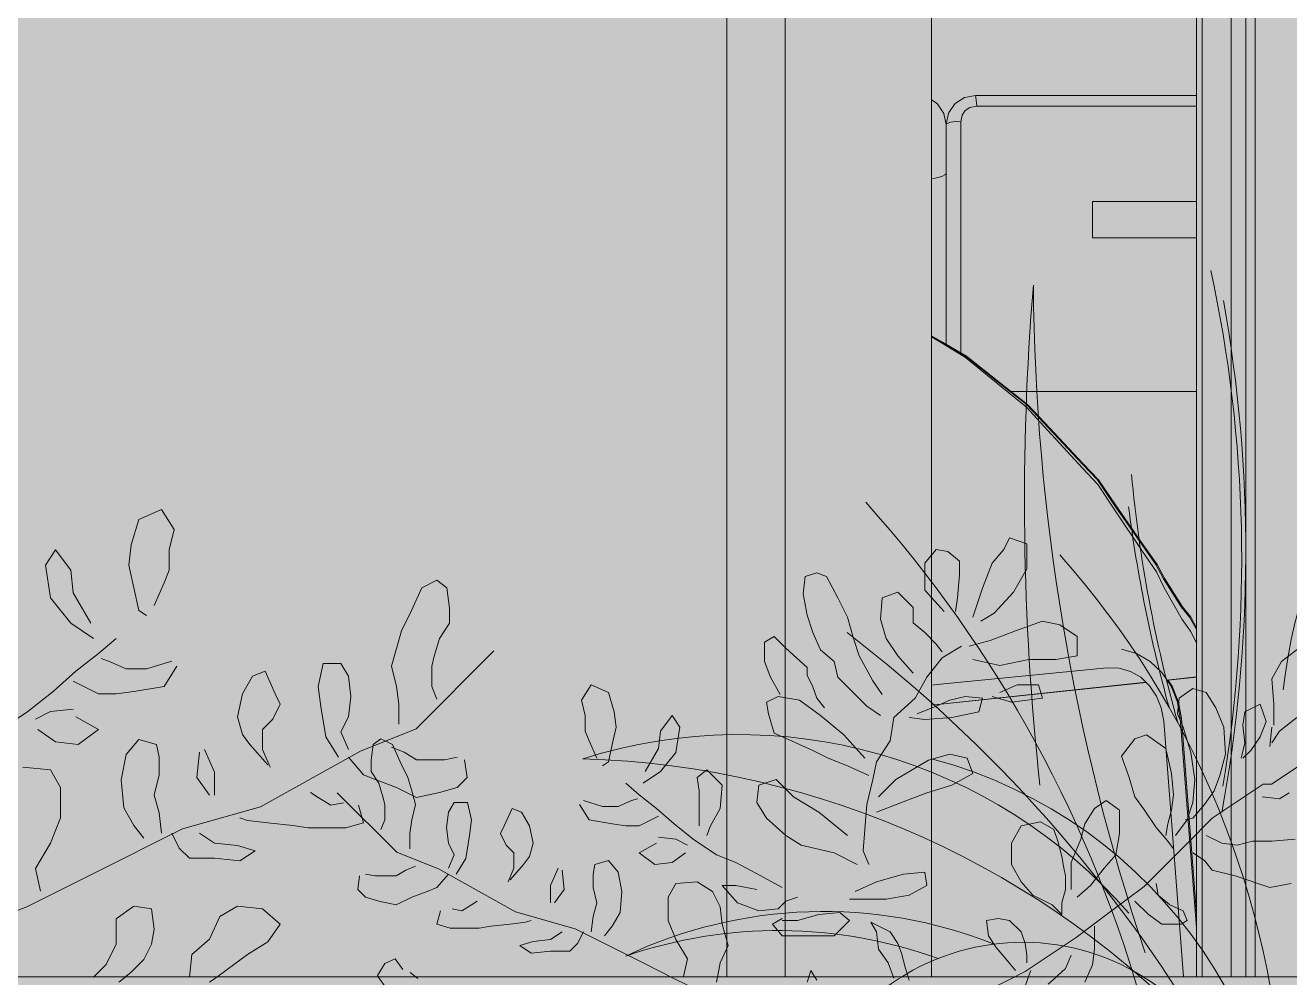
# Model space of a CAD drawing. Header units: centimetres. Extents: x -4381 to 5639, y -3920 to 4826.
# Drawn here: x 123.161 to 124.025, y 10.817 to 11.468 of the extents above; entities that cross this region are included whole.
import ezdxf
from ezdxf.xclip import XClip

# ---------------------------------------------------------------- set-up
doc = ezdxf.new("R2010")
doc.units = ezdxf.units.CM
doc.header["$MEASUREMENT"] = 0
doc.header["$XCLIPFRAME"] = 0
doc.set_wipeout_variables(frame=1)
doc.linetypes.add('Wipeout_Contour', pattern=[100, 0, -100])
for name, color, linetype, lineweight, true_color in [('00-TREES_Pen_No__181', 7, 'Continuous', 5, 0xddeaa8), ('MURS CLOTURE_Pen_No__185', 7, 'Continuous', 5, 0xbce39b), ('Structural - Bearing_Pen_No__102', 7, 'Continuous', 5, 0xcccccc)]:
    doc.layers.add(name, color=color, linetype=linetype, lineweight=lineweight, true_color=true_color)
for name, color, linetype, lineweight in [('01- MOBILIER_Pen_No__7', 7, 'Continuous', 5), ('0_Pen_No__1', 7, 'Continuous', 5), ('Structural - Bearing_Pen_No__1', 7, 'Continuous', 5), ('Structural - Bearing_Pen_No__7', 7, 'Continuous', 5)]:
    doc.layers.add(name, color=color, linetype=linetype, lineweight=lineweight)
doc.layers.add('Drawing & Figure', color=7, linetype='Continuous')
doc.layers.add('Structural - Bearing', color=7, linetype='Continuous')

# ---------------------------------------------------------------- blocks, each defined once
blk = doc.blocks.new('Drawing_11_11', base_point=(474.07794, 10.61787))
at = {"color": 254, "linetype": 'Wipeout_Contour', "lineweight": 0, "ltscale": 493.826458}
blk.add_wipeout([(117.99047, 10.61787), (127.99047, 10.61787), (127.99047, 10.81787), (117.99047, 10.81787)], dxfattribs=at).dxf.layer = 'Structural - Bearing'
at = {"layer": 'Structural - Bearing_Pen_No__102', "linetype": 'Continuous', "ltscale": 10}
blk.add_hatch(color=256, dxfattribs=at).paths.add_polyline_path([(117.99047, 10.61787), (127.99047, 10.61787), (127.99047, 10.81787), (117.99047, 10.81787)])
at = {"color": 254, "linetype": 'Wipeout_Contour', "lineweight": 0, "ltscale": 608.336316}
blk.add_wipeout([(117.69047, 10.81787), (118.93896, 10.81787), (125.59047, 10.81787), (125.59047, 11.51787), (117.69047, 11.51787)], dxfattribs=at).dxf.layer = 'Structural - Bearing'
at = {"layer": '00-TREES_Pen_No__181', "linetype": 'Continuous', "lineweight": 0, "ltscale": 10, "true_color": 0xd3eba9}
h = blk.add_hatch(color=61, dxfattribs=at)
h.paths.add_polyline_path([(123.637, 10.63707), (123.63284, 10.65495), (123.62012, 10.68381), (123.59602, 10.73373), (123.56331, 10.76643), (123.46864, 10.81033), (123.40707, 10.82781), (123.39861, 10.81759), (123.35585, 10.80846), (123.28347, 10.8124), (123.32265, 10.83543), (123.33436, 10.85285), (123.30577, 10.86607), (123.23497, 10.86607), (123.14761, 10.81807), (123.17085, 10.8482), (123.22593, 10.87918), (123.30577, 10.90754), (123.41011, 10.92135), (123.45968, 10.95097), (123.48843, 11.00398), (123.48843, 11.06337), (123.45424, 11.09756), (123.42491, 11.06823), (123.36019, 11.04271), (123.3123, 11.0166), (123.23884, 10.98677), (123.23115, 10.99704), (123.26432, 11.03021), (123.25347, 11.05218), (123.25912, 11.0866), (123.25912, 11.12908), (123.24694, 11.13421), (123.1872, 11.11673), (123.16508, 11.07602), (123.13655, 11.04749), (123.11999, 10.97597), (123.08543, 10.97127), (123.08543, 11.00785), (123.09769, 11.03066), (123.09276, 11.05116), (123.07893, 11.0434), (123.0297, 11.03238), (123.0297, 11.05132), (123.07187, 11.07025), (123.09855, 11.09693), (123.09684, 11.12179), (123.10974, 11.16492), (123.07617, 11.18558), (123.07101, 11.20968), (123.06757, 11.23292), (123.05638, 11.25185), (123.03295, 11.21509), (123.0099, 11.2035), (122.99441, 11.22861), (122.95095, 11.2512), (122.89285, 11.2682), (122.85095, 11.25761), (122.82744, 11.19591), (122.82744, 11.15354), (122.86824, 11.12295), (122.90232, 11.10554), (122.98474, 11.09675), (122.9531, 11.078), (122.91726, 11.07168), (122.91208, 11.05786), (122.94334, 11.04371), (122.98197, 11.02963), (123.00302, 11.01), (122.99269, 10.97127), (122.95052, 10.97127), (122.95869, 10.94761), (122.98408, 10.92222), (122.97251, 10.88335), (122.96592, 10.84484), (122.91695, 10.89381), (122.89886, 10.91748), (122.88511, 10.93685), (122.87908, 10.96095), (122.87755, 10.97665), (122.87377, 11.00246), (122.85584, 11.02377), (122.80937, 11.03582), (122.77526, 11.02942), (122.78419, 11.0658), (122.76074, 11.1008), (122.72072, 11.14083), (122.65789, 11.15976), (122.62174, 11.17576), (122.53653, 11.22009), (122.51157, 11.17578), (122.50285, 11.1287), (122.5658, 11.11156), (122.54342, 11.07317), (122.55117, 11.0255), (122.60478, 10.95149), (122.63593, 10.94559), (122.70383, 10.96229), (122.73309, 10.96831), (122.72042, 10.92655), (122.71471, 10.91505), (122.75116, 10.91505), (122.77182, 10.91323), (122.78817, 10.89257), (122.7985, 10.8788), (122.78508, 10.88009), (122.79904, 10.87316), (122.76375, 10.87316), (122.67941, 10.87316), (122.59076, 10.84734), (122.57612, 10.78795), (122.5658, 10.72168), (122.61225, 10.70177), (122.65308, 10.69675), (122.68135, 10.69675), (122.72319, 10.70911), (122.85927, 10.69649), (122.82781, 10.67417), (122.76821, 10.65344), (122.76821, 10.61419), (122.9308, 10.61419), (122.9444, 10.60486), (123.00659, 10.60227), (123.12448, 10.61419), (123.18715, 10.61419), (123.19839, 10.61419), (123.23625, 10.65483), (123.23525, 10.65862), (123.26474, 10.69395), (123.29937, 10.67093), (123.35249, 10.70915), (123.39654, 10.68712), (123.42039, 10.63099), (123.50925, 10.62105), (123.58828, 10.62688)])
h.paths.add_polyline_path([(123.21919, 10.66548), (123.20923, 10.6333), (123.17257, 10.6454), (123.14532, 10.67265), (123.14532, 10.72214), (123.15823, 10.73147), (123.1654, 10.72573), (123.18046, 10.6913)], flags=0)
h.paths.add_polyline_path([(122.95647, 10.78957), (122.93238, 10.7486), (122.91587, 10.72465), (122.88217, 10.72465), (122.89111, 10.75334), (122.90863, 10.7624)], flags=0)
at = {"layer": 'MURS CLOTURE_Pen_No__185', "linetype": 'Continuous', "lineweight": 0, "ltscale": 10, "true_color": 0xc7e4ae}
h = blk.add_hatch(color=9, dxfattribs=at)
h.paths.add_polyline_path([(123.25507, 10.63536), (123.29229, 10.62758), (123.35266, 10.62312), (123.42054, 10.63072), (123.43875, 10.67359), (123.4724, 10.69042), (123.51297, 10.66122), (123.53943, 10.67881), (123.56196, 10.65182), (123.5612, 10.64893), (123.59011, 10.61789), (123.5987, 10.61789), (123.64657, 10.61789), (123.73662, 10.60878), (123.78413, 10.61075), (123.79452, 10.61789), (123.91871, 10.61789), (123.91871, 10.64786), (123.87319, 10.6637), (123.84916, 10.68075), (123.95311, 10.69039), (123.98506, 10.68095), (124.00666, 10.68095), (124.03785, 10.68479), (124.07333, 10.69999), (124.06544, 10.75062), (124.05427, 10.79598), (123.98655, 10.8157), (123.92212, 10.8157), (123.89517, 10.8157), (123.90583, 10.821), (123.89558, 10.82001), (123.90347, 10.83053), (123.91596, 10.84631), (123.93174, 10.8477), (123.95958, 10.8477), (123.95522, 10.85648), (123.94554, 10.88839), (123.96789, 10.88378), (124.01976, 10.87103), (124.04355, 10.87554), (124.08451, 10.93207), (124.09042, 10.96849), (124.07333, 10.99781), (124.12141, 11.0109), (124.11475, 11.04686), (124.09568, 11.08071), (124.0306, 11.04685), (124.00298, 11.03463), (123.95499, 11.02016), (123.92442, 10.98959), (123.90651, 10.96286), (123.91333, 10.93506), (123.88728, 10.93996), (123.85177, 10.93075), (123.83808, 10.91447), (123.8352, 10.89476), (123.83402, 10.88276), (123.82942, 10.86435), (123.81891, 10.84956), (123.8051, 10.83148), (123.76769, 10.79407), (123.76265, 10.82349), (123.75382, 10.85318), (123.77321, 10.87257), (123.77946, 10.89065), (123.74724, 10.89065), (123.73935, 10.92023), (123.75543, 10.93523), (123.78493, 10.94598), (123.80882, 10.95679), (123.80486, 10.96735), (123.77748, 10.97217), (123.75331, 10.9865), (123.81627, 10.99321), (123.8423, 11.00651), (123.87347, 11.02988), (123.87347, 11.06224), (123.85551, 11.10937), (123.8235, 11.11747), (123.77912, 11.10448), (123.74593, 11.08722), (123.73409, 11.06804), (123.71649, 11.07689), (123.69859, 11.10497), (123.69004, 11.09051), (123.68741, 11.07276), (123.68347, 11.05435), (123.65783, 11.03857), (123.66769, 11.00562), (123.66638, 10.98664), (123.68676, 10.96625), (123.71897, 10.95179), (123.71897, 10.93733), (123.68136, 10.94574), (123.6708, 10.95167), (123.66703, 10.93601), (123.6764, 10.91859), (123.6764, 10.89065), (123.65, 10.89424), (123.63735, 10.94887), (123.61556, 10.97066), (123.59866, 11.00176), (123.55303, 11.01511), (123.54372, 11.01119), (123.54372, 10.97875), (123.54804, 10.95245), (123.53975, 10.93567), (123.56509, 10.91033), (123.55921, 10.90248), (123.5031, 10.92527), (123.46652, 10.94522), (123.41708, 10.96471), (123.39468, 10.98711), (123.36856, 10.961), (123.36856, 10.91563), (123.39052, 10.87514), (123.42838, 10.85252), (123.50809, 10.84197), (123.56908, 10.8203), (123.61115, 10.79664), (123.6289, 10.77363), (123.56217, 10.81029), (123.50809, 10.81029), (123.48625, 10.80019), (123.49519, 10.78689), (123.52512, 10.76929), (123.46983, 10.76628), (123.43717, 10.77325), (123.43106, 10.7805), (123.38368, 10.76771), (123.31136, 10.73418), (123.28638, 10.7092), (123.26797, 10.67107), (123.25825, 10.64902)])
h.paths.add_polyline_path([(123.57422, 10.65706), (123.60381, 10.67679), (123.61531, 10.70308), (123.62079, 10.70747), (123.63065, 10.70035), (123.63065, 10.66254), (123.60983, 10.64172), (123.58183, 10.63248)], flags=0)
h.paths.add_polyline_path([(123.77491, 10.75185), (123.81145, 10.7311), (123.82483, 10.72418), (123.83166, 10.70226), (123.80592, 10.70226), (123.79331, 10.72056)], flags=0)
at = {"layer": 'Structural - Bearing_Pen_No__102', "linetype": 'Continuous', "ltscale": 10}
blk.add_hatch(color=256, dxfattribs=at).paths.add_polyline_path([(117.69047, 10.81787), (118.93896, 10.81787), (125.59047, 10.81787), (125.59047, 11.51787), (117.69047, 11.51787)])
at = {"layer": '01- MOBILIER_Pen_No__7', "linetype": 'Continuous', "ltscale": 10}
for p, q in [((123.78437, 11.41468), (123.78047, 11.4172)), ((123.78895, 11.40798), (123.78437, 11.41468)), ((123.79657, 11.41468), (123.79231, 11.40852)), ((123.80295, 11.4188), (123.79657, 11.41468)), ((123.8105, 11.42025), (123.80295, 11.4188)), ((123.96172, 11.42025), (123.8105, 11.42025)), ((123.81076, 11.41891), (123.8105, 11.42025)), ((123.8112, 11.41525), (123.81076, 11.41891)), ((123.81145, 11.41284), (123.8112, 11.41525)), ((123.79047, 11.40051), (123.78895, 11.40798)), ((123.78895, 11.40798), (123.78895, 11.40798)), ((123.79199, 11.40798), (123.79047, 11.40059)), ((123.79231, 11.40852), (123.79199, 11.40798)), ((123.80141, 11.4068), (123.80047, 11.40222)), ((123.80354, 11.40987), (123.80141, 11.4068)), ((123.80672, 11.41193), (123.80354, 11.40987)), ((123.81145, 11.41284), (123.80672, 11.41193)), ((123.96172, 11.41284), (123.81145, 11.41284)), ((123.79081, 11.4008), (123.79047, 11.40013)), ((123.79047, 11.40051), (123.79047, 11.40059)), ((123.79047, 11.40051), (123.79047, 11.38376)), ((123.7934, 11.40196), (123.79081, 11.4008)), ((123.79523, 11.40224), (123.7934, 11.40196)), ((123.79788, 11.40238), (123.79523, 11.40224)), ((123.80047, 11.40222), (123.79788, 11.40238)), ((123.80047, 11.40222), (123.80047, 11.24433)), ((123.79047, 11.36694), (123.79047, 11.38376)), ((123.78047, 11.3634), (123.78306, 11.36374)), ((123.78306, 11.36374), (123.78754, 11.36483)), ((123.78754, 11.36483), (123.79013, 11.36624)), ((123.79047, 11.36694), (123.79013, 11.36624)), ((123.79047, 11.2502), (123.79047, 11.36694)), ((123.96172, 11.34787), (123.89047, 11.34787)), ((123.89047, 11.32287), (123.89047, 11.34787)), ((123.96172, 11.32287), (123.89047, 11.32287)), ((123.78803, 11.25162), (123.78047, 11.25607)), ((123.78448, 11.25328), (123.78047, 11.2557)), ((123.78729, 11.25162), (123.78047, 11.25563)), ((123.78733, 11.2511), (123.78047, 11.25525)), ((123.80372, 11.24199), (123.78729, 11.25162)), ((123.80378, 11.24117), (123.78733, 11.2511)), ((123.80446, 11.24199), (123.78803, 11.25162)), ((123.82604, 11.2243), (123.80372, 11.24199)), ((123.82614, 11.22296), (123.80378, 11.24117)), ((123.82678, 11.2243), (123.80446, 11.24199)), ((123.84539, 11.20909), (123.82604, 11.2243)), ((123.84613, 11.20909), (123.82678, 11.2243)), ((123.84552, 11.20729), (123.82614, 11.22296)), ((123.83497, 11.21787), (123.96172, 11.21787)), ((123.85717, 11.19643), (123.84539, 11.20909)), ((123.85732, 11.19426), (123.84552, 11.20729)), ((123.85791, 11.19643), (123.84613, 11.20909)), ((123.88353, 11.16845), (123.85717, 11.19643)), ((123.88374, 11.16547), (123.85732, 11.19426)), ((123.88427, 11.16845), (123.85791, 11.19643)), ((123.89398, 11.15756), (123.88353, 11.16845)), ((123.89422, 11.15426), (123.88374, 11.16547)), ((123.89472, 11.15756), (123.88427, 11.16845)), ((123.90547, 11.14056), (123.89398, 11.15756)), ((123.90621, 11.14056), (123.89472, 11.15756)), ((123.90574, 11.13678), (123.89422, 11.15426)), ((123.92447, 11.11305), (123.90547, 11.14056)), ((123.92522, 11.11305), (123.90621, 11.14056)), ((123.9248, 11.1085), (123.90574, 11.13678)), ((123.93395, 11.09972), (123.92447, 11.11305)), ((123.93469, 11.09971), (123.92522, 11.11305)), ((123.9343, 11.09479), (123.9248, 11.1085)), ((123.9392, 11.08998), (123.93395, 11.09971)), ((123.93965, 11.08383), (123.9343, 11.09478)), ((123.93995, 11.08998), (123.93469, 11.09971)), ((123.95126, 11.07071), (123.9392, 11.08998)), ((123.95201, 11.07071), (123.93995, 11.08998)), ((123.95189, 11.06211), (123.93965, 11.08383)), ((123.957, 11.06366), (123.95126, 11.07071)), ((123.95774, 11.06366), (123.95201, 11.07071)), ((123.95768, 11.05415), (123.95189, 11.06211)), ((123.96116, 11.05612), (123.957, 11.06366)), ((123.96172, 11.05646), (123.95774, 11.06366)), ((123.96172, 11.04606), (123.95768, 11.05415)), ((123.96172, 11.05549), (123.96116, 11.05612)), ((123.92062, 11.03886), (123.91046, 11.04178)), ((123.92995, 11.03346), (123.92062, 11.03886)), ((123.90066, 11.02909), (123.78651, 11.01781)), ((123.90888, 11.02886), (123.90066, 11.02909)), ((123.91653, 11.02666), (123.90888, 11.02886)), ((123.92355, 11.02259), (123.91653, 11.02666)), ((123.93798, 11.02586), (123.92995, 11.03346)), ((123.94431, 11.01643), (123.93798, 11.02586)), ((123.92716, 11.01917), (123.78047, 11.00364)), ((123.92724, 11.0191), (123.78047, 11.00356)), ((123.78651, 11.01781), (123.78047, 11.01722)), ((123.9296, 11.01686), (123.92355, 11.02259)), ((123.93437, 11.00976), (123.9296, 11.01686)), ((123.96172, 11.02283), (123.94145, 11.02068)), ((123.94505, 11.01643), (123.94215, 11.02076)), ((123.96172, 11.02275), (123.9422, 11.02068)), ((123.94862, 11.00564), (123.94431, 11.01643)), ((123.94936, 11.00564), (123.94505, 11.01643)), ((123.93762, 11.00164), (123.93437, 11.00976)), ((123.93924, 10.99254), (123.93762, 11.00164)), ((123.95063, 10.9944), (123.94862, 11.00564)), ((123.95138, 10.9944), (123.94936, 11.00564)), ((123.95278, 10.81787), (123.93924, 10.99254)), ((123.96172, 10.8514), (123.95063, 10.9944)), ((123.96172, 10.86098), (123.95138, 10.9944))]:
    blk.add_line(p, q, dxfattribs=at)
at = {"layer": '0_Pen_No__1', "linetype": 'Continuous', "ltscale": 10}
for p, q in [((123.25396, 11.13734), (123.23842, 11.13043)), ((123.2626, 11.12352), (123.25396, 11.13734)), ((123.23842, 11.13043), (123.23324, 11.11315)), ((123.25915, 11.10969), (123.2626, 11.12352)), ((123.23324, 11.11315), (123.23152, 11.09933)), ((123.82992, 11.10989), (123.83388, 11.11781)), ((123.83388, 11.11781), (123.84575, 11.11385)), ((123.84575, 11.11385), (123.84575, 11.09669)), ((123.18144, 11.10969), (123.17454, 11.09933)), ((123.1918, 11.09587), (123.18144, 11.10969)), ((123.25915, 11.09587), (123.25915, 11.10969)), ((123.77584, 11.10065), (123.78376, 11.10989)), ((123.78376, 11.10989), (123.79167, 11.10857)), ((123.79167, 11.10857), (123.79958, 11.10197)), ((123.82201, 11.10065), (123.82992, 11.10989)), ((123.17454, 11.09933), (123.17799, 11.07686)), ((123.19353, 11.08032), (123.1918, 11.09587)), ((123.23152, 11.09933), (123.23497, 11.08378)), ((123.25569, 11.08723), (123.25915, 11.09587)), ((123.77584, 11.08217), (123.77584, 11.10065)), ((123.79958, 11.10197), (123.79958, 11.09273)), ((123.81541, 11.08349), (123.82201, 11.10065)), ((123.84575, 11.09669), (123.83651, 11.08085)), ((123.24878, 11.07168), (123.25569, 11.08723)), ((123.44217, 11.08896), (123.43181, 11.08378)), ((123.44908, 11.08378), (123.44217, 11.08896)), ((123.69407, 11.09141), (123.69275, 11.07953)), ((123.70198, 11.09405), (123.69407, 11.09141)), ((123.70857, 11.09141), (123.70198, 11.09405)), ((123.71649, 11.07689), (123.70857, 11.09141)), ((123.79958, 11.09273), (123.79826, 11.07689)), ((123.17799, 11.07686), (123.1918, 11.05959)), ((123.20562, 11.05959), (123.19353, 11.08032)), ((123.23497, 11.08378), (123.23842, 11.06823)), ((123.43181, 11.08378), (123.42491, 11.06823)), ((123.45081, 11.06995), (123.44908, 11.08378)), ((123.69275, 11.07953), (123.69539, 11.06501)), ((123.72308, 11.06369), (123.71649, 11.07689)), ((123.74551, 11.06237), (123.74682, 11.07689)), ((123.74682, 11.07689), (123.75738, 11.08085)), ((123.75738, 11.08085), (123.76793, 11.07029)), ((123.78903, 11.06765), (123.77584, 11.08217)), ((123.79826, 11.07689), (123.79695, 11.06765)), ((123.80882, 11.06369), (123.81541, 11.08349)), ((123.83651, 11.08085), (123.82332, 11.06633)), ((123.23842, 11.06823), (123.2436, 11.06477)), ((123.42491, 11.06823), (123.418, 11.0544)), ((123.45081, 11.05959), (123.45081, 11.06995)), ((123.76793, 11.07029), (123.76793, 11.05973)), ((123.1918, 11.05959), (123.20734, 11.04922)), ((123.4439, 11.04922), (123.45081, 11.05959)), ((123.69539, 11.06501), (123.69934, 11.05314)), ((123.72704, 11.04918), (123.72308, 11.06369)), ((123.74946, 11.04918), (123.74551, 11.06237)), ((123.76793, 11.05973), (123.77584, 11.05314)), ((123.82332, 11.06633), (123.81409, 11.06105)), ((123.83783, 11.05446), (123.8563, 11.06105)), ((123.8563, 11.06105), (123.86817, 11.05841)), ((123.418, 11.0544), (123.41455, 11.04231)), ((123.69934, 11.05314), (123.70462, 11.04126)), ((123.77584, 11.05314), (123.78376, 11.04522)), ((123.82069, 11.04786), (123.83783, 11.05446)), ((123.86817, 11.05841), (123.88004, 11.0505)), ((123.22288, 11.04922), (123.2108, 11.03885)), ((123.41455, 11.04231), (123.41109, 11.03021)), ((123.44045, 11.03713), (123.4439, 11.04922)), ((123.66637, 11.04654), (123.67296, 11.0505)), ((123.66637, 11.03334), (123.66637, 11.04654)), ((123.67296, 11.0505), (123.68088, 11.04258)), ((123.68088, 11.04258), (123.69539, 11.02938)), ((123.731, 11.0373), (123.72704, 11.04918)), ((123.75738, 11.0373), (123.74946, 11.04918)), ((123.78376, 11.04522), (123.78771, 11.03994)), ((123.78771, 11.03598), (123.8009, 11.0439)), ((123.80618, 11.0439), (123.82069, 11.04786)), ((123.88004, 11.0505), (123.88004, 11.0373)), ((124.01985, 11.03334), (124.03172, 11.04258)), ((123.2108, 11.03885), (123.19526, 11.02676)), ((123.2177, 11.03367), (123.21252, 11.0354)), ((123.22979, 11.02849), (123.2177, 11.03367)), ((123.26087, 11.03367), (123.2436, 11.02849)), ((123.48119, 11.04069), (123.42796, 10.98742)), ((123.43872, 11.03021), (123.44045, 11.03713)), ((123.70462, 11.04126), (123.71385, 11.03334)), ((123.74023, 11.02014), (123.731, 11.0373)), ((123.76793, 11.02542), (123.75738, 11.0373)), ((123.77716, 11.02278), (123.78771, 11.03598)), ((123.82728, 11.0307), (123.80882, 11.03466)), ((123.84707, 11.03466), (123.82728, 11.0307)), ((123.86553, 11.03466), (123.84707, 11.03466)), ((123.88004, 11.0373), (123.86553, 11.03466)), ((123.19526, 11.02676), (123.17972, 11.01294)), ((123.2436, 11.02849), (123.22979, 11.02849)), ((123.26432, 11.03021), (123.25569, 11.01639)), ((123.32476, 11.02676), (123.31613, 11.0233)), ((123.33167, 11.01121), (123.32476, 11.02676)), ((123.36447, 11.03194), (123.36102, 11.01639)), ((123.37656, 11.03194), (123.36447, 11.03194)), ((123.38174, 11.0233), (123.37656, 11.03194)), ((123.41109, 11.03021), (123.41455, 11.01639)), ((123.43872, 11.01639), (123.43872, 11.03021)), ((123.67032, 11.02278), (123.66637, 11.03334)), ((123.69539, 11.02938), (123.69539, 11.0241)), ((123.71385, 11.03334), (123.71649, 11.02278)), ((124.01326, 11.02146), (124.01985, 11.03334)), ((123.2108, 11.01121), (123.19353, 11.01985)), ((123.25569, 11.01639), (123.23497, 11.01294)), ((123.31613, 11.0233), (123.30922, 11.01121)), ((123.36102, 11.01639), (123.36275, 11.00257)), ((123.38347, 11.00948), (123.38174, 11.0233)), ((123.41455, 11.01639), (123.41627, 11.0043)), ((123.44217, 11.00775), (123.43872, 11.01639)), ((123.54107, 11.00694), (123.54766, 11.0175)), ((123.54766, 11.0175), (123.55953, 11.01222)), ((123.67692, 11.0109), (123.67032, 11.02278)), ((123.69539, 11.0241), (123.69934, 11.01618)), ((123.71649, 11.02278), (123.72836, 11.0109)), ((123.74682, 11.0109), (123.74023, 11.02014)), ((123.76925, 11.00826), (123.77716, 11.02278)), ((123.82728, 11.01222), (123.83915, 11.0175)), ((123.83915, 11.0175), (123.85366, 11.0175)), ((123.85366, 11.0175), (123.8563, 11.00826)), ((124.01457, 11.0043), (124.01326, 11.02146)), ((123.17972, 11.01294), (123.16245, 10.99911)), ((123.22288, 11.01121), (123.2108, 11.01121)), ((123.23497, 11.01294), (123.22288, 11.01121)), ((123.30922, 11.01121), (123.30577, 10.99566)), ((123.33512, 11.0043), (123.33167, 11.01121)), ((123.38174, 10.99566), (123.38347, 11.00948)), ((123.55953, 11.01222), (123.56349, 10.99902)), ((123.6756, 11.00958), (123.66769, 11.00562)), ((123.69011, 11.00694), (123.6756, 11.00958)), ((123.69934, 11.01618), (123.70198, 11.00826)), ((123.70198, 11.00826), (123.70726, 11.00166)), ((123.72836, 11.0109), (123.73627, 11.00298)), ((123.75474, 10.99506), (123.76925, 11.00826)), ((123.79299, 11.00694), (123.80354, 11.00958)), ((123.80354, 11.00958), (123.81541, 11.00826)), ((123.81541, 11.00826), (123.81277, 10.99902)), ((123.83519, 11.00562), (123.82201, 11.00958)), ((123.8563, 11.00826), (123.83519, 11.00562)), ((123.94863, 10.9977), (123.94994, 11.00826)), ((123.94994, 11.00826), (123.95918, 11.01486)), ((123.95918, 11.01486), (123.96841, 11.01222)), ((123.96841, 11.01222), (123.975, 11.00166)), ((123.16245, 10.99911), (123.14173, 10.98529)), ((123.17799, 10.99911), (123.16763, 10.99393)), ((123.19353, 11.00084), (123.17799, 10.99911)), ((123.32994, 10.99393), (123.33512, 11.0043)), ((123.36275, 11.00257), (123.3662, 10.98184)), ((123.41627, 11.0043), (123.41627, 10.99047)), ((123.5437, 10.99638), (123.54107, 11.00694)), ((123.56349, 10.99902), (123.56481, 10.98846)), ((123.66769, 11.00562), (123.66901, 10.9977)), ((123.70462, 10.99638), (123.69011, 11.00694)), ((123.73627, 11.00298), (123.74551, 10.99638)), ((123.77057, 10.9977), (123.78376, 11.00298)), ((123.78376, 11.00298), (123.79299, 11.00694)), ((123.81277, 10.99902), (123.79431, 10.99506)), ((123.975, 11.00166), (123.98028, 10.98846)), ((123.99347, 10.98978), (123.99479, 10.99902)), ((123.99479, 10.99902), (124.00534, 11.0043)), ((124.00534, 11.0043), (124.0093, 10.99242)), ((124.01457, 10.98978), (124.01457, 11.0043)), ((123.19526, 10.99566), (123.2108, 10.98702)), ((123.30577, 10.99566), (123.30922, 10.98356)), ((123.32303, 10.98702), (123.32994, 10.99393)), ((123.37656, 10.98529), (123.38174, 10.99566)), ((123.5437, 10.98583), (123.5437, 10.99638)), ((123.59514, 10.98583), (123.60306, 10.99638)), ((123.60306, 10.99638), (123.60833, 10.98846)), ((123.66901, 10.9977), (123.67296, 10.98451)), ((123.72045, 10.98319), (123.70462, 10.99638)), ((123.7521, 10.97923), (123.75474, 10.99506)), ((123.77584, 10.99374), (123.76529, 10.99506)), ((123.79431, 10.99506), (123.77584, 10.99374)), ((123.95258, 10.98846), (123.94863, 10.9977)), ((124.0093, 10.99242), (124.00534, 10.98187)), ((124.0304, 10.99506), (124.01853, 10.98583)), ((123.18144, 10.97838), (123.16936, 10.98702)), ((123.2108, 10.98702), (123.19698, 10.97665)), ((123.30922, 10.98356), (123.3144, 10.97665)), ((123.32303, 10.9732), (123.32303, 10.98702)), ((123.3662, 10.98184), (123.37483, 10.96801)), ((123.38174, 10.9732), (123.37656, 10.98529)), ((123.42796, 10.98742), (123.38993, 10.9722)), ((123.54634, 10.97923), (123.5437, 10.98583)), ((123.56481, 10.98846), (123.56217, 10.97659)), ((123.59382, 10.97395), (123.59514, 10.98583)), ((123.60833, 10.98846), (123.6057, 10.97131)), ((123.67296, 10.98451), (123.68483, 10.97923)), ((123.73495, 10.96735), (123.72045, 10.98319)), ((123.91961, 10.98055), (123.92752, 10.98319)), ((123.92752, 10.98319), (123.94071, 10.97395)), ((123.95786, 10.97131), (123.95258, 10.98846)), ((123.98028, 10.98846), (123.9816, 10.96999)), ((123.99479, 10.97791), (123.99347, 10.98978)), ((124.00534, 10.98187), (123.99875, 10.97263)), ((124.01326, 10.98846), (124.01194, 10.97527)), ((124.01853, 10.98583), (124.01326, 10.97791)), ((123.19698, 10.97665), (123.18144, 10.97838)), ((123.23842, 10.98011), (123.22979, 10.96974)), ((123.25051, 10.97665), (123.23842, 10.98011)), ((123.25224, 10.96801), (123.25051, 10.97665)), ((123.28332, 10.9732), (123.29023, 10.95765)), ((123.3144, 10.97665), (123.32649, 10.96283)), ((123.32821, 10.9611), (123.32303, 10.9732)), ((123.3973, 10.96603), (123.39862, 10.97659)), ((123.39862, 10.97659), (123.40389, 10.98055)), ((123.40389, 10.98055), (123.41181, 10.97659)), ((123.41973, 10.97147), (123.41109, 10.97492)), ((123.41181, 10.97659), (123.41708, 10.96471)), ((123.55162, 10.96735), (123.54634, 10.97923)), ((123.56217, 10.97659), (123.55953, 10.96471)), ((123.58459, 10.95811), (123.59382, 10.97395)), ((123.68483, 10.97923), (123.69934, 10.97263)), ((123.74287, 10.96471), (123.7521, 10.97923)), ((123.91038, 10.96867), (123.91961, 10.98055)), ((123.94071, 10.97395), (123.94467, 10.95679)), ((123.99215, 10.96735), (123.99479, 10.97791)), ((123.22979, 10.96974), (123.22634, 10.95246)), ((123.25224, 10.95592), (123.25224, 10.96801)), ((123.27987, 10.97147), (123.27814, 10.95419)), ((123.38993, 10.9722), (123.32149, 10.93416)), ((123.3921, 10.95592), (123.38174, 10.96801)), ((123.3973, 10.95811), (123.3973, 10.96603)), ((123.41708, 10.96471), (123.42236, 10.95415)), ((123.42836, 10.96629), (123.41973, 10.97147)), ((123.43699, 10.96629), (123.42836, 10.96629)), ((123.44735, 10.96629), (123.43699, 10.96629)), ((123.45599, 10.96801), (123.44735, 10.96629)), ((123.46117, 10.96629), (123.46289, 10.95419)), ((123.55953, 10.96471), (123.55558, 10.96207)), ((123.6057, 10.97131), (123.59514, 10.95811)), ((123.69934, 10.97263), (123.70989, 10.96735)), ((123.70989, 10.96735), (123.72308, 10.96207)), ((123.74023, 10.95283), (123.74287, 10.96471)), ((123.75606, 10.95283), (123.77848, 10.96603)), ((123.77848, 10.96603), (123.79299, 10.96999)), ((123.79299, 10.96999), (123.80486, 10.96735)), ((123.80486, 10.96735), (123.80882, 10.95679)), ((123.91565, 10.95415), (123.91038, 10.96867)), ((123.9605, 10.95283), (123.95786, 10.97131)), ((123.9816, 10.96999), (123.97764, 10.95547)), ((123.99875, 10.97263), (123.99347, 10.96735)), ((123.17799, 10.95937), (123.159, 10.9611)), ((123.1849, 10.94728), (123.17799, 10.95937)), ((123.24878, 10.9421), (123.25224, 10.95592)), ((123.29023, 10.95765), (123.29023, 10.9421)), ((123.40073, 10.95246), (123.3921, 10.95592)), ((123.40258, 10.95019), (123.3973, 10.95811)), ((123.59514, 10.95811), (123.58327, 10.95019)), ((123.6202, 10.95415), (123.6268, 10.95943)), ((123.6268, 10.95943), (123.63735, 10.94887)), ((123.72308, 10.96207), (123.73759, 10.95547)), ((123.80882, 10.95679), (123.79431, 10.94887)), ((123.94467, 10.95679), (123.94599, 10.94227)), ((124.01307, 10.94949), (124.0305, 10.96111)), ((123.1849, 10.92655), (123.1849, 10.94728)), ((123.22634, 10.95246), (123.22806, 10.93346)), ((123.27814, 10.95419), (123.28677, 10.9421)), ((123.41455, 10.94728), (123.40073, 10.95246)), ((123.40521, 10.94095), (123.40258, 10.95019)), ((123.42836, 10.94037), (123.41455, 10.94728)), ((123.42236, 10.95415), (123.425, 10.94491)), ((123.45599, 10.94728), (123.4439, 10.94382)), ((123.46289, 10.95419), (123.45599, 10.94728)), ((123.5714, 10.95019), (123.58064, 10.94227)), ((123.62152, 10.94491), (123.6202, 10.95415)), ((123.63735, 10.94887), (123.63603, 10.93303)), ((123.66241, 10.94887), (123.66109, 10.93699)), ((123.67428, 10.95283), (123.66241, 10.94887)), ((123.68615, 10.94095), (123.67428, 10.95283)), ((123.73627, 10.93567), (123.74023, 10.95283)), ((123.74419, 10.94095), (123.75606, 10.95283)), ((123.79431, 10.94887), (123.77716, 10.94359)), ((123.91961, 10.94095), (123.91565, 10.95415)), ((123.95918, 10.93699), (123.9605, 10.95283)), ((123.97241, 10.92624), (124.00726, 10.94949)), ((123.97764, 10.95547), (123.97369, 10.94491)), ((124.00726, 10.94949), (124.01307, 10.94949)), ((123.25224, 10.93), (123.24878, 10.9421)), ((123.36102, 10.94037), (123.35584, 10.94382)), ((123.36965, 10.93519), (123.36102, 10.94037)), ((123.37409, 10.94368), (123.41475, 10.90299)), ((123.40653, 10.93567), (123.40521, 10.94095)), ((123.425, 10.94491), (123.42764, 10.93567)), ((123.4439, 10.94382), (123.42836, 10.94037)), ((123.57536, 10.93831), (123.57932, 10.93963)), ((123.58064, 10.94227), (123.59251, 10.93303)), ((123.62152, 10.93435), (123.62152, 10.94491)), ((123.7033, 10.93039), (123.68615, 10.94095)), ((123.77716, 10.94359), (123.76001, 10.93699)), ((123.9262, 10.93171), (123.91961, 10.94095)), ((123.94599, 10.94227), (123.94467, 10.93171)), ((123.97369, 10.94491), (123.96709, 10.93567)), ((124.00666, 10.94095), (124.01853, 10.93963)), ((124.01853, 10.93963), (124.02513, 10.94359)), ((123.22806, 10.93346), (123.23497, 10.92136)), ((123.25396, 10.91618), (123.25224, 10.93)), ((123.32149, 10.93416), (123.26826, 10.91894)), ((123.37829, 10.93691), (123.36965, 10.93519)), ((123.38865, 10.93519), (123.3921, 10.92309)), ((123.40653, 10.92511), (123.40653, 10.93567)), ((123.42764, 10.93567), (123.425, 10.92511)), ((123.44874, 10.91983), (123.45006, 10.93039)), ((123.45006, 10.93039), (123.45401, 10.93699)), ((123.45401, 10.93699), (123.46325, 10.93699)), ((123.46325, 10.93699), (123.46589, 10.92511)), ((123.48831, 10.92115), (123.49358, 10.93303)), ((123.49358, 10.93303), (123.50018, 10.93039)), ((123.50018, 10.93039), (123.50545, 10.92115)), ((123.53975, 10.93567), (123.54634, 10.92511)), ((123.54239, 10.93831), (123.55558, 10.93435)), ((123.55558, 10.93435), (123.56613, 10.93435)), ((123.56613, 10.93435), (123.57536, 10.93831)), ((123.59251, 10.93303), (123.60438, 10.92247)), ((123.62152, 10.92115), (123.62152, 10.93435)), ((123.63603, 10.93303), (123.62944, 10.92115)), ((123.66109, 10.93699), (123.66769, 10.92643)), ((123.72308, 10.91456), (123.7033, 10.93039)), ((123.73495, 10.91851), (123.73627, 10.93567)), ((123.76001, 10.93699), (123.74287, 10.93039)), ((123.88532, 10.92247), (123.89191, 10.93303)), ((123.89191, 10.93303), (123.89982, 10.93831)), ((123.89982, 10.93831), (123.90906, 10.93171)), ((123.90906, 10.93171), (123.90906, 10.91587)), ((123.93412, 10.91983), (123.9262, 10.93171)), ((123.94467, 10.93171), (123.94203, 10.92247)), ((123.95522, 10.92511), (123.95918, 10.93699)), ((123.96709, 10.93567), (123.95918, 10.92643)), ((123.17799, 10.90927), (123.1849, 10.92655)), ((123.23497, 10.92136), (123.24188, 10.91272)), ((123.31267, 10.92482), (123.30749, 10.92655)), ((123.32649, 10.92309), (123.31267, 10.92482)), ((123.34375, 10.92136), (123.32649, 10.92309)), ((123.35411, 10.91963), (123.34375, 10.92136)), ((123.3921, 10.92309), (123.38001, 10.91963)), ((123.40389, 10.91851), (123.40653, 10.92511)), ((123.425, 10.92511), (123.42368, 10.91587)), ((123.46589, 10.92511), (123.46457, 10.91456)), ((123.48567, 10.91587), (123.48831, 10.92115)), ((123.50545, 10.92115), (123.50809, 10.90928)), ((123.54634, 10.92511), (123.56217, 10.92247)), ((123.56217, 10.92247), (123.5714, 10.92115)), ((123.5714, 10.92115), (123.58064, 10.92115)), ((123.58064, 10.92115), (123.59382, 10.92775)), ((123.60438, 10.92247), (123.61757, 10.91192)), ((123.62944, 10.92115), (123.6268, 10.91456)), ((123.66769, 10.92643), (123.68088, 10.91456)), ((123.83519, 10.90928), (123.84179, 10.92115)), ((123.84179, 10.92115), (123.85498, 10.92379)), ((123.85498, 10.92379), (123.86421, 10.91851)), ((123.88268, 10.91192), (123.88532, 10.92247)), ((123.94203, 10.92247), (123.94071, 10.91456)), ((123.94731, 10.91456), (123.95522, 10.92511)), ((123.95918, 10.92643), (123.9539, 10.92511)), ((123.95498, 10.9088), (123.97241, 10.92624)), ((123.26826, 10.91894), (123.20742, 10.8885)), ((123.26605, 10.90581), (123.26087, 10.91618)), ((123.27987, 10.91618), (123.29023, 10.90927)), ((123.36793, 10.91963), (123.35411, 10.91963)), ((123.38001, 10.91963), (123.36793, 10.91963)), ((123.42368, 10.91587), (123.42368, 10.90532)), ((123.45006, 10.90928), (123.44874, 10.91983)), ((123.46457, 10.91456), (123.46193, 10.89872)), ((123.48963, 10.90796), (123.48567, 10.91587)), ((123.59382, 10.91324), (123.6057, 10.91192)), ((123.68088, 10.91456), (123.69143, 10.90796)), ((123.73364, 10.904), (123.73495, 10.91851)), ((123.86421, 10.91851), (123.86685, 10.9106)), ((123.90906, 10.91587), (123.90642, 10.90136)), ((123.94203, 10.9106), (123.93412, 10.91983)), ((123.96841, 10.91456), (123.97896, 10.90928)), ((123.16763, 10.89199), (123.17799, 10.90927)), ((123.27296, 10.8989), (123.26605, 10.90581)), ((123.29023, 10.90927), (123.30577, 10.90754)), ((123.30577, 10.90754), (123.31785, 10.90408)), ((123.31785, 10.90408), (123.30749, 10.89717)), ((123.45401, 10.90136), (123.45006, 10.90928)), ((123.4949, 10.90268), (123.48963, 10.90796)), ((123.50809, 10.90928), (123.50545, 10.90004)), ((123.59251, 10.90928), (123.58064, 10.90268)), ((123.6057, 10.91192), (123.61361, 10.90796)), ((123.61757, 10.91192), (123.63339, 10.90136)), ((123.69143, 10.90796), (123.71385, 10.90268)), ((123.73759, 10.89476), (123.73364, 10.904)), ((123.83519, 10.89476), (123.83519, 10.90928)), ((123.86685, 10.9106), (123.86949, 10.90004)), ((123.87608, 10.89608), (123.88268, 10.91192)), ((123.92594, 10.87973), (123.95498, 10.9088)), ((123.94599, 10.90532), (123.94203, 10.9106)), ((123.97896, 10.90928), (123.98951, 10.90796)), ((123.98951, 10.90796), (124.00007, 10.9106)), ((124.00007, 10.9106), (124.01326, 10.9106)), ((124.01326, 10.9106), (124.02908, 10.91192)), ((123.29023, 10.8989), (123.27296, 10.8989)), ((123.30749, 10.89717), (123.29023, 10.8989)), ((123.41475, 10.90299), (123.4438, 10.89136)), ((123.45006, 10.89212), (123.45401, 10.90136)), ((123.46193, 10.89872), (123.45533, 10.88816)), ((123.4949, 10.89212), (123.4949, 10.90268)), ((123.50545, 10.90004), (123.5015, 10.89476)), ((123.5503, 10.89476), (123.55953, 10.8974)), ((123.55953, 10.8974), (123.56613, 10.88948)), ((123.58064, 10.90268), (123.59119, 10.89476)), ((123.59119, 10.89476), (123.60306, 10.89608)), ((123.60306, 10.89608), (123.61229, 10.90268)), ((123.63339, 10.90136), (123.64658, 10.89608)), ((123.64658, 10.89608), (123.66373, 10.88684)), ((123.71385, 10.90268), (123.72968, 10.89476)), ((123.86949, 10.90004), (123.87081, 10.89344)), ((123.87608, 10.88552), (123.87608, 10.89608)), ((123.90642, 10.90136), (123.89851, 10.89212)), ((123.96709, 10.8974), (123.95918, 10.90268)), ((123.97237, 10.8908), (123.96709, 10.8974)), ((123.20742, 10.8885), (123.1618, 10.86567)), ((123.17108, 10.87644), (123.16763, 10.89199)), ((123.38939, 10.88684), (123.38807, 10.8776)), ((123.39334, 10.88816), (123.39994, 10.88684)), ((123.39994, 10.88684), (123.40785, 10.88684)), ((123.40785, 10.88684), (123.41445, 10.88684)), ((123.41445, 10.88684), (123.42104, 10.8908)), ((123.42104, 10.8908), (123.42764, 10.89344)), ((123.44214, 10.87892), (123.45006, 10.88816)), ((123.4438, 10.89136), (123.49608, 10.8623)), ((123.49095, 10.88288), (123.4949, 10.89212)), ((123.5015, 10.89476), (123.49226, 10.8842)), ((123.52524, 10.89212), (123.51996, 10.88024)), ((123.52788, 10.8908), (123.5292, 10.8776)), ((123.54898, 10.88816), (123.5503, 10.89476)), ((123.54898, 10.87892), (123.54898, 10.88816)), ((123.56613, 10.88948), (123.56876, 10.87628)), ((123.66373, 10.88684), (123.67824, 10.87892)), ((123.74287, 10.88288), (123.76133, 10.88816)), ((123.76133, 10.88816), (123.77584, 10.88948)), ((123.77584, 10.88948), (123.77716, 10.88024)), ((123.84179, 10.88288), (123.83519, 10.89476)), ((123.87081, 10.89344), (123.87213, 10.88684)), ((123.87213, 10.88684), (123.87213, 10.8776)), ((123.89851, 10.89212), (123.88927, 10.88024)), ((123.9882, 10.88684), (123.97237, 10.8908)), ((124.01194, 10.87892), (123.9882, 10.88684)), ((123.43555, 10.87628), (123.44214, 10.87892)), ((123.51996, 10.88024), (123.51996, 10.86836)), ((123.55162, 10.86836), (123.54898, 10.87892)), ((123.60042, 10.87232), (123.6057, 10.88156)), ((123.6057, 10.88156), (123.6202, 10.88288)), ((123.6202, 10.88288), (123.63076, 10.87628)), ((123.64658, 10.88024), (123.63735, 10.88024)), ((123.63735, 10.88024), (123.6479, 10.86836)), ((123.66109, 10.8776), (123.64658, 10.88024)), ((123.72836, 10.87628), (123.74287, 10.88288)), ((123.77716, 10.88024), (123.76529, 10.87364)), ((123.8497, 10.87364), (123.84179, 10.88288)), ((123.87608, 10.8776), (123.87608, 10.88552)), ((123.88927, 10.88024), (123.88004, 10.87232)), ((123.9027, 10.8623), (123.92594, 10.87973)), ((123.93544, 10.87364), (123.93412, 10.88156)), ((124.02644, 10.88156), (124.01194, 10.87892)), ((123.38807, 10.8776), (123.39334, 10.87232)), ((123.39334, 10.87232), (123.40258, 10.86968)), ((123.40258, 10.86968), (123.41445, 10.86704)), ((123.41445, 10.86704), (123.425, 10.87232)), ((123.425, 10.87232), (123.43555, 10.87628)), ((123.46589, 10.86704), (123.46984, 10.86968)), ((123.5292, 10.8776), (123.5226, 10.86836)), ((123.56876, 10.87628), (123.56745, 10.86176)), ((123.60042, 10.85648), (123.60042, 10.87232)), ((123.63076, 10.87628), (123.63603, 10.86572)), ((123.6756, 10.8644), (123.68088, 10.86968)), ((123.68088, 10.86968), (123.68879, 10.87232)), ((123.73627, 10.871), (123.7244, 10.871)), ((123.74946, 10.871), (123.73627, 10.871)), ((123.76529, 10.87364), (123.74946, 10.871)), ((123.86289, 10.86704), (123.8497, 10.87364)), ((123.87213, 10.8776), (123.86949, 10.86836)), ((123.91961, 10.86968), (123.92884, 10.86044)), ((123.94335, 10.86704), (123.93544, 10.87364)), ((123.1618, 10.86567), (123.10096, 10.84284)), ((123.23497, 10.86607), (123.22288, 10.85743)), ((123.24706, 10.86435), (123.23497, 10.86607)), ((123.24878, 10.85052), (123.24706, 10.86435)), ((123.30577, 10.86607), (123.29368, 10.85916)), ((123.32303, 10.86435), (123.30577, 10.86607)), ((123.33512, 10.85398), (123.32303, 10.86435)), ((123.44478, 10.86308), (123.44214, 10.85384)), ((123.4527, 10.8644), (123.45929, 10.86308)), ((123.45929, 10.86308), (123.46589, 10.86704)), ((123.49608, 10.8623), (123.53674, 10.85067)), ((123.54898, 10.85912), (123.55162, 10.86836)), ((123.56745, 10.86176), (123.56217, 10.85252)), ((123.63603, 10.86572), (123.63735, 10.85384)), ((123.6479, 10.86836), (123.66241, 10.86308)), ((123.66241, 10.86308), (123.6756, 10.8644)), ((123.7033, 10.86044), (123.71781, 10.86176)), ((123.71781, 10.86176), (123.7244, 10.85648)), ((123.86949, 10.86044), (123.86289, 10.86704)), ((123.86949, 10.86836), (123.86949, 10.86044)), ((123.87947, 10.84486), (123.9027, 10.8623)), ((123.95258, 10.86308), (123.94335, 10.86704)), ((123.95522, 10.85648), (123.95258, 10.86308)), ((123.22288, 10.85743), (123.22288, 10.84016)), ((123.29368, 10.85916), (123.28677, 10.84361)), ((123.32649, 10.84188), (123.33512, 10.85398)), ((123.44214, 10.85384), (123.45138, 10.8512)), ((123.47116, 10.8512), (123.47907, 10.85252)), ((123.47907, 10.85252), (123.49226, 10.85384)), ((123.49226, 10.85384), (123.50282, 10.85516)), ((123.50282, 10.85516), (123.50677, 10.85648)), ((123.54766, 10.84856), (123.54898, 10.85912)), ((123.56217, 10.85252), (123.55689, 10.84592)), ((123.6057, 10.84329), (123.60042, 10.85648)), ((123.63735, 10.85384), (123.64131, 10.83933)), ((123.67164, 10.85384), (123.67824, 10.8578)), ((123.67824, 10.84592), (123.67164, 10.85384)), ((123.67824, 10.85648), (123.68879, 10.85648)), ((123.68879, 10.85648), (123.7033, 10.86044)), ((123.7244, 10.85648), (123.71385, 10.84592)), ((123.74287, 10.84856), (123.73891, 10.85516)), ((123.73891, 10.85516), (123.7521, 10.84856)), ((123.81805, 10.85648), (123.82596, 10.8578)), ((123.81937, 10.84592), (123.81805, 10.85648)), ((123.82596, 10.8578), (123.83388, 10.85648)), ((123.83388, 10.85648), (123.84179, 10.84856)), ((123.89191, 10.84592), (123.89191, 10.85252)), ((123.92884, 10.86044), (123.93807, 10.85384)), ((123.93807, 10.85384), (123.95126, 10.85384)), ((123.95126, 10.85384), (123.95522, 10.85648)), ((123.24706, 10.84016), (123.24878, 10.85052)), ((123.28677, 10.84361), (123.27468, 10.83324)), ((123.45138, 10.8512), (123.46061, 10.8512)), ((123.46061, 10.8512), (123.47116, 10.8512)), ((123.52788, 10.84856), (123.51996, 10.84329)), ((123.53674, 10.85067), (123.58321, 10.82742)), ((123.53843, 10.84065), (123.54239, 10.84856)), ((123.69539, 10.84592), (123.67824, 10.84592)), ((123.71385, 10.84592), (123.69539, 10.84592)), ((123.74419, 10.83669), (123.74287, 10.84856)), ((123.7521, 10.84856), (123.75738, 10.84065)), ((123.82464, 10.83801), (123.81937, 10.84592)), ((123.84179, 10.84856), (123.84443, 10.84065)), ((123.84461, 10.82161), (123.87947, 10.84486)), ((123.89191, 10.83669), (123.89191, 10.84592)), ((123.22288, 10.84016), (123.21598, 10.82633)), ((123.24188, 10.82979), (123.24706, 10.84016)), ((123.31267, 10.83324), (123.32649, 10.84188)), ((123.50809, 10.84197), (123.49886, 10.83933)), ((123.49886, 10.83933), (123.50677, 10.83405)), ((123.50677, 10.83405), (123.51996, 10.83537)), ((123.51996, 10.84329), (123.50809, 10.84197)), ((123.51996, 10.83537), (123.53315, 10.83537)), ((123.53315, 10.83537), (123.53843, 10.84065)), ((123.61361, 10.83009), (123.6057, 10.84329)), ((123.64131, 10.83933), (123.63603, 10.82745)), ((123.75078, 10.82745), (123.74419, 10.83669)), ((123.75738, 10.84065), (123.76001, 10.83405)), ((123.83124, 10.83009), (123.82464, 10.83801)), ((123.84443, 10.84065), (123.84575, 10.83273)), ((123.89059, 10.82613), (123.89191, 10.83669)), ((123.21598, 10.82633), (123.20734, 10.81769)), ((123.23324, 10.82115), (123.24188, 10.82979)), ((123.27468, 10.83324), (123.27296, 10.81769)), ((123.29886, 10.82288), (123.31267, 10.83324)), ((123.40149, 10.81887), (123.40661, 10.82707)), ((123.40661, 10.82707), (123.41377, 10.83014)), ((123.41377, 10.83014), (123.41889, 10.82297)), ((123.58321, 10.82742), (123.61807, 10.80998)), ((123.61097, 10.81821), (123.61361, 10.83009)), ((123.63603, 10.82745), (123.63339, 10.81425)), ((123.75474, 10.81689), (123.75078, 10.82745)), ((123.76001, 10.83405), (123.76265, 10.82349)), ((123.83783, 10.82217), (123.83124, 10.83009)), ((123.84575, 10.83273), (123.84575, 10.82745)), ((123.87608, 10.83273), (123.87213, 10.82349)), ((123.88532, 10.81425), (123.89059, 10.82613)), ((123.22461, 10.81424), (123.23324, 10.82115)), ((123.28677, 10.81424), (123.29886, 10.82288)), ((123.40865, 10.80863), (123.40149, 10.81887)), ((123.42401, 10.82092), (123.42913, 10.81682)), ((123.69539, 10.81425), (123.69802, 10.82217)), ((123.69802, 10.82217), (123.70198, 10.81557)), ((123.76265, 10.82349), (123.76529, 10.81557)), ((123.80976, 10.80417), (123.84461, 10.82161)), ((123.84443, 10.81161), (123.84838, 10.82217)), ((123.87213, 10.82349), (123.86026, 10.81293))]:
    blk.add_line(p, q, dxfattribs=at)
for centre, radius, start, end in [((124.39165, 10.97245), 0.37299, 117.64856, 173.5843), ((123.05667, 11.10301), 0.93594, 350.4732, 12.19585), ((125.62975, 11.14314), 1.78571, 175.26587, 186.24262), ((125.31466, 11.30145), 1.46457, 180.42764, 198.59792), ((123.02188, 11.10826), 0.9735, 349.45783, 10.17479), ((124.84915, 11.2478), 0.93594, 185.3054, 195.92172), ((123.09288, 10.56454), 0.86408, 15.23952, 41.95421), ((124.88075, 11.26327), 0.9735, 187.32646, 195.55282), ((123.41874, 10.70425), 0.60295, 2.75649, 41.81562), ((123.13103, 10.28005), 0.9735, 30.62941, 52.57253), ((123.6486, 10.63098), 0.35243, 40.8142, 107.5839), ((123.52384, 10.35778), 0.60943, 43.03576, 88.27997), ((123.69668, 10.65178), 0.32611, 353.38207, 75.11586), ((123.7067, 10.54635), 0.31619, 68.36801, 115.3421), ((123.67574, 10.527), 0.32247, 70.20905, 108.88629), ((123.84275, 10.68483), 0.15666, 353.86293, 193.65038)]:
    blk.add_arc(centre, radius, start, end, dxfattribs=at)
at = {"layer": 'Structural - Bearing_Pen_No__1', "linetype": 'Continuous', "ltscale": 10}
for p, q in [((123.64047, 13.71787), (123.64047, 10.81787)), ((123.96172, 13.57787), (123.96172, 10.81787)), ((123.96547, 10.81787), (123.96547, 13.57787)), ((123.98547, 13.57787), (123.98547, 10.81787)), ((123.99547, 13.57787), (123.99547, 10.81787)), ((124.00172, 10.81787), (124.00172, 13.57787)), ((117.99047, 10.81787), (127.99047, 10.81787))]:
    blk.add_line(p, q, dxfattribs=at)
at = {"layer": 'Structural - Bearing_Pen_No__7', "linetype": 'Continuous', "ltscale": 10}
for p, q in [((123.68047, 13.67787), (123.68047, 10.81787)), ((123.78047, 10.81787), (123.78047, 13.57787))]:
    blk.add_line(p, q, dxfattribs=at)

msp = doc.modelspace()

# ---------------------------------------------------------------- block references
at = {"layer": 'Drawing & Figure', "color": 151, "linetype": 'Continuous', "lineweight": 5, "ltscale": 10, "true_color": 0x80c2ff}
ref = msp.add_blockref('Drawing_11_11', (474.07794, 10.61787), dxfattribs=at)
XClip(ref).set_block_clipping_path([(101.4426918859, 0.9963282177), (149.8554874385, 21.3288080632)])

doc.saveas('drawing.dxf')
